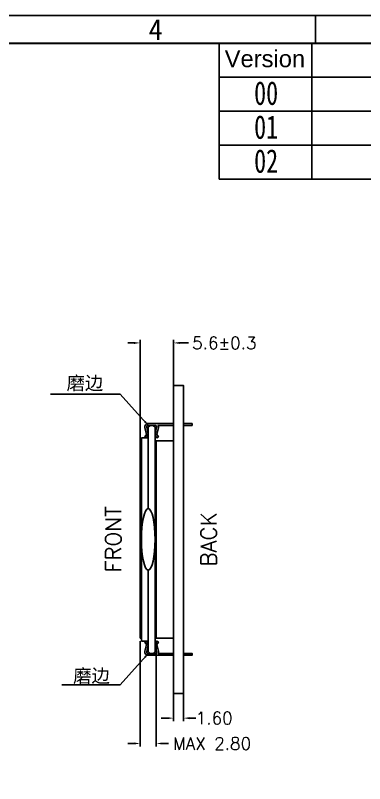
# Model space of a CAD drawing. Header units: millimetres. Extents: x -302 to 649, y -276 to -53.
# Drawn here: x -136.3 to -79.6, y -177.5 to -52.8 of the extents above; entities that cross this region are included whole.
import ezdxf
from ezdxf.enums import TextEntityAlignment as Align

# ---------------------------------------------------------------- set-up
doc = ezdxf.new("R2010")
doc.units = ezdxf.units.MM
doc.header["$LTSCALE"] = 5
doc.header["$MEASUREMENT"] = 0
doc.header["$PDMODE"] = 35
for name, color, linetype in [('dim', 3, 'Continuous'), ('LED', 2, 'Continuous'), ('SPEC', 2, 'Continuous')]:
    doc.layers.add(name, color=color, linetype=linetype)
doc.styles.add('romans', font='romans.shx')
doc.styles.get("Standard").update_dxf_attribs({"font": ''})
doc.styles.add('th', font='')
doc.styles.add('TITLE', font='arial.ttf')
doc.styles.add('外框字体', font='simhei.ttf', dxfattribs={"width": 0.75, "height": 0.679415})
doc.styles.get('Standard').set_extended_font_data('KaiTi_GB2312')
doc.styles.get('th').set_extended_font_data('SimSun')
doc.dimstyles.new('LCDDIM', dxfattribs={"dimtxt": 2, "dimasz": 1, "dimexe": 0.5, "dimexo": 0.5, "dimgap": 0.1, "dimtad": 0, "dimzin": 0, "dimdsep": 46, "dimtxsty": 'romans', "dimcen": 2.5, "dimclrd": 256, "dimclre": 256, "dimclrt": 256, "dimazin": 3, "dimtfac": 1, "dimtofl": 0, "dimtmove": 0, "dimatfit": 0, "dimfxl": 1, "dimlwd": -1, "dimlwe": -1, "dimarcsym": 0})

# ---------------------------------------------------------------- blocks, each defined once
blk = doc.blocks.new('*D6')
at = {"layer": 'Defpoints', "color": 0}
for p in [(-116.04, -153.86), (-113.44, -153.86), (-113.44, -170.98)]:
    blk.add_point(p, dxfattribs=at)
at = {"layer": 'dim'}
for p, q in [((-116.04, -154.36), (-116.04, -171.48)), ((-113.44, -154.36), (-113.44, -171.48)), ((-117.04, -170.98), (-118.04, -170.98)), ((-112.44, -170.98), (-111.44, -170.98))]:
    blk.add_line(p, q, dxfattribs=at)
for points in [[(-117.04, -170.81), (-117.04, -171.14), (-116.04, -170.98)], [(-112.44, -170.81), (-112.44, -171.14), (-113.44, -170.98)]]:
    blk.add_solid(points, dxfattribs=at)
at = {"layer": 'dim', "insert": (-104.39, -170.98), "char_height": 2, "attachment_point": 5, "style": 'romans'}
blk.add_mtext('MAX 2.80', dxfattribs=at)
blk = doc.blocks.new('*D24')
at = {"layer": 'Defpoints', "color": 0}
for p in [(-110.64, -105.97), (-116.04, -123.37, -60), (-110.64, -123.37, -60)]:
    blk.add_point(p, dxfattribs=at)
at = {"layer": 'dim'}
for p, q in [((-117.04, -105.97), (-118.04, -105.97)), ((-116.04, -122.87), (-116.04, -105.47)), ((-110.64, -122.87), (-110.64, -105.47)), ((-109.64, -105.97), (-108.21, -105.97))]:
    blk.add_line(p, q, dxfattribs=at)
for points in [[(-117.04, -105.81), (-117.04, -106.14), (-116.04, -105.97)], [(-109.64, -105.81), (-109.64, -106.14), (-110.64, -105.97)]]:
    blk.add_solid(points, dxfattribs=at)
at = {"layer": 'dim', "insert": (-102.4, -105.97), "char_height": 2, "attachment_point": 5, "style": 'romans'}
blk.add_mtext('5.6%%P0.3', dxfattribs=at)
blk = doc.blocks.new('*D25')
at = {"layer": 'Defpoints', "color": 0}
for p in [(-110.64, -160.43, -60), (-109.04, -160.43, -60), (-109.04, -166.86)]:
    blk.add_point(p, dxfattribs=at)
at = {"layer": 'dim'}
for p, q in [((-110.64, -160.93), (-110.64, -167.36)), ((-109.04, -160.93), (-109.04, -167.36)), ((-111.64, -166.86), (-112.64, -166.86)), ((-108.04, -166.86), (-107.04, -166.86))]:
    blk.add_line(p, q, dxfattribs=at)
for points in [[(-111.64, -166.7), (-111.64, -167.03), (-110.64, -166.86)], [(-108.04, -166.7), (-108.04, -167.03), (-109.04, -166.86)]]:
    blk.add_solid(points, dxfattribs=at)
at = {"layer": 'dim', "insert": (-104.04, -166.86), "char_height": 2, "attachment_point": 5, "style": 'romans'}
blk.add_mtext('1.60', dxfattribs=at)

msp = doc.modelspace()

# ---------------------------------------------------------------- linework, layer by layer
for p, q in [((19.868, -52.812), (-302.49, -52.812)), ((-87.585, -52.812), (-87.585, -57.337)), ((-114.441, -119.359), (-114.741, -119.659)), ((-114.741, -132.859), (-114.741, -119.659)), ((-114.441, -119.359), (-113.941, -119.359)), ((-113.941, -119.359), (-113.641, -119.659)), ((-113.641, -119.659), (-113.641, -156.059)), ((-116.041, -121.859), (-115.841, -121.859)), ((-116.041, -153.859), (-116.041, -121.859)), ((-115.841, -121.359), (-114.741, -121.359)), ((-115.841, -154.359), (-115.841, -121.359)), ((-114.741, -121.359), (-114.741, -132.859)), ((-113.441, -121.859), (-113.641, -121.859)), ((-113.441, -153.859), (-113.441, -121.859)), ((-110.641, -153.859), (-110.641, -121.859)), ((-114.741, -156.059), (-114.741, -142.859)), ((-114.741, -142.859), (-114.741, -154.359)), ((-115.841, -153.859), (-116.041, -153.859)), ((-114.741, -154.359), (-115.841, -154.359)), ((-113.641, -153.859), (-113.441, -153.859)), ((-114.741, -156.059), (-114.441, -156.359)), ((-113.941, -156.359), (-114.441, -156.359)), ((-113.941, -156.359), (-113.641, -156.059))]:
    msp.add_line(p, q)
at = {"color": 0}
for p, q in [((-103.233, -57.337), (-103.233, -79.371)), ((-88.213, -57.337), (-88.213, -79.371)), ((15.344, -62.845), (-103.233, -62.845)), ((15.344, -68.354), (-103.233, -68.354)), ((15.344, -73.863), (-103.233, -73.863)), ((15.344, -79.371), (-103.233, -79.371))]:
    msp.add_line(p, q, dxfattribs=at)
at = {"const_width": 0.339}
msp.add_lwpolyline([(15.344, -271.111), (15.344, -57.337), (-297.966, -57.337), (-297.966, -271.111)], close=True, dxfattribs=at)
at = {"color": 1}
msp.add_lwpolyline([(-110.641, -112.859), (-109.041, -112.859), (-109.041, -162.859), (-110.641, -162.859)], close=True, dxfattribs=at)
for points in [[(-110.641, -119.059), (-114.754, -119.059, 0.4784812), (-115.283, -119.716), (-115.045, -120.827), (-115.287, -121.205), (-115.034, -121.366), (-114.781, -120.971, 0.198763), (-114.747, -120.783), (-114.99, -119.652, -0.4784812), (-114.754, -119.359), (-113.629, -119.359, -0.4782318), (-113.393, -119.652), (-113.636, -120.781, 0.1976588), (-113.603, -120.967), (-113.349, -121.366), (-113.097, -121.204), (-113.338, -120.825), (-113.1, -119.715, 0.1704969), (-113.144, -119.359), (-110.641, -119.359)], [(-110.641, -156.659), (-114.754, -156.659, -0.4784812), (-115.283, -156.003), (-115.045, -154.892), (-115.287, -154.514), (-115.034, -154.353), (-114.781, -154.747, -0.198763), (-114.747, -154.935), (-114.99, -156.067, 0.4784812), (-114.754, -156.359), (-113.629, -156.359, 0.4782318), (-113.393, -156.067), (-113.636, -154.938, -0.1976588), (-113.603, -154.751), (-113.349, -154.353), (-113.097, -154.515), (-113.338, -154.894), (-113.1, -156.004, -0.1704969), (-113.144, -156.359), (-110.641, -156.359)]]:
    msp.add_lwpolyline(points, format="xyb")
for points in [[(-109.041, -119.359), (-107.641, -119.359), (-107.641, -119.059), (-109.041, -119.059)], [(-109.041, -156.359), (-107.641, -156.359), (-107.641, -156.659), (-109.041, -156.659)]]:
    msp.add_lwpolyline(points)
msp.add_ellipse((-114.741, -137.859), major_axis=(0, -5), ratio=0.22)
at = {"layer": 'LED'}
msp.add_lwpolyline([(-113.441, -121.859), (-110.641, -121.859), (-110.641, -153.859), (-113.441, -153.859)], close=True, dxfattribs=at)

# ---------------------------------------------------------------- texts
msp.add_text('4', height=3.393).set_placement((-114.692, -56.83))
at = {"color": 0, "style": 'TITLE'}
msp.add_text('Version', height=2.7543, dxfattribs=at).set_placement((-102.338, -61.224))
at = {"color": 0, "char_height": 3.81912, "width": 13.51793, "attachment_point": 1, "style": '外框字体'}
for s, insert in [('{\\fNSimSun|b0|i0|c134|p49;00}', (-97.565, -63.519)), ('{\\fNSimSun|b0|i0|c134|p49;01}', (-97.565, -69.028)), ('{\\fNSimSun|b0|i0|c134|p49;02}', (-97.565, -74.537))]:
    msp.add_mtext(s, dxfattribs=dict(at, insert=insert))
at = {"layer": 'dim', "style": 'th'}
for p in [(-127.984, -113.569), (-126.916, -161.074)]:
    msp.add_text('磨边', height=2.1802, dxfattribs=at).set_placement(p)
at = {"layer": 'SPEC', "style": 'romans'}
for s, p in [('FRONT', (-120.413, -137.859)), ('BACK', (-104.934, -137.859))]:
    msp.add_text(s, height=2.54, rotation=90, dxfattribs=at).set_placement(p, align=Align.MIDDLE)

# ---------------------------------------------------------------- dimensions: what is measured, and where the dimension line sits
at = {"layer": 'dim'}
for base, p1, p2, text, picture, middle in [((-110.641, -105.973, 60), (-116.041, -123.369), (-110.641, -123.369), '5.6%%P0.3', '*D24', (-102.398, -105.973, 60)), ((-113.441, -170.977), (-116.041, -153.859), (-113.441, -153.859), 'MAX 2.80', '*D6', (-104.389, -170.977))]:
    dim = msp.add_linear_dim(base=base, p1=p1, p2=p2, text=text, dimstyle='LCDDIM', dxfattribs=at)
    dim.commit()
    dim.dimension.update_dxf_attribs({"geometry": picture, "text_midpoint": middle, "dimtype": 160})
dim = msp.add_linear_dim(base=(-109.041, -166.862, 60), p1=(-110.641, -160.434), p2=(-109.041, -160.434), dimstyle='LCDDIM', dxfattribs=at)
dim.commit()
dim.dimension.update_dxf_attribs({"geometry": '*D25', "text_midpoint": (-104.037, -166.862, 60)})

# ---------------------------------------------------------------- leaders
at = {"layer": 'dim', "ltscale": 0.05}
for points in [[(-114.591, -119.509), (-119.279, -114.273), (-130.585, -114.273)], [(-114.591, -156.209), (-119.279, -161.446), (-128.769, -161.446)]]:
    msp.add_leader(points, dimstyle='LCDDIM', override={"dimgap": 0.1, "dimtad": 0}, dxfattribs=at)

doc.saveas('drawing.dxf')
